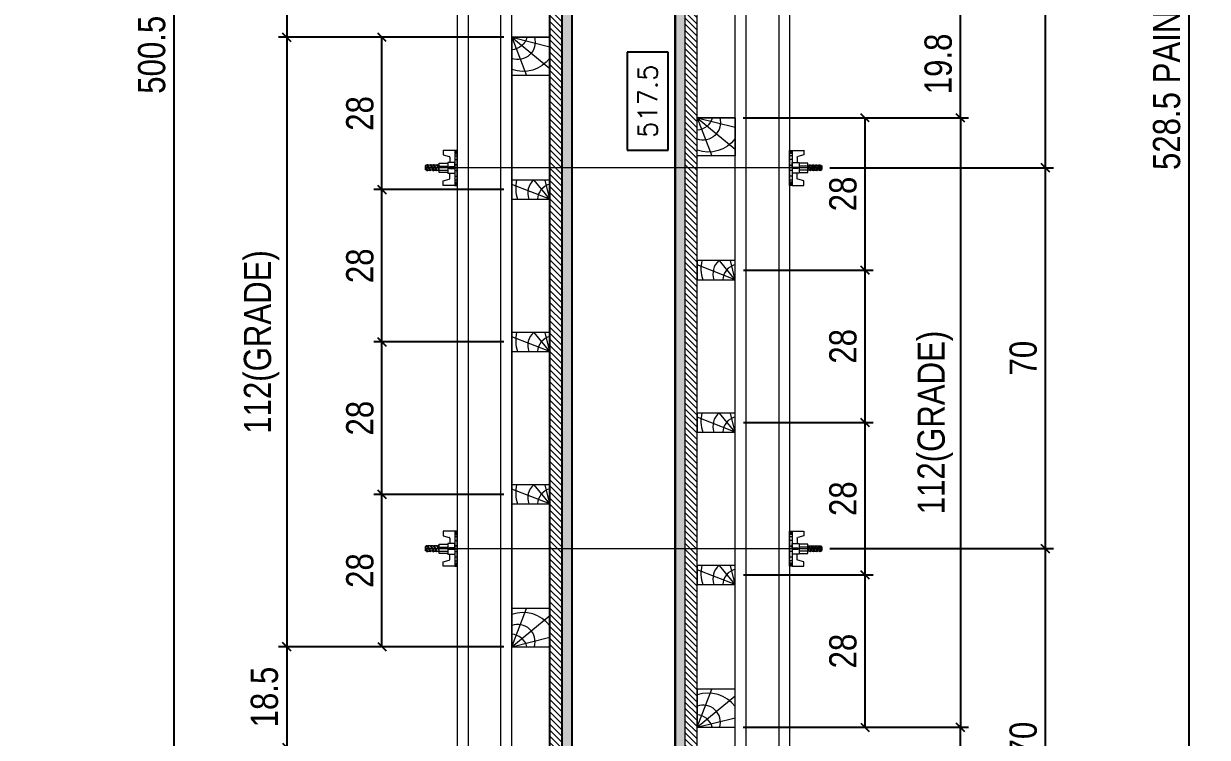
# Model space of a CAD drawing. Extents: x 14400 to 27878, y -21631 to 6985.
# Drawn here: x 26635.9 to 27070.6, y -3604.1 to -3341.8 of the extents above; entities that cross this region are included whole.
import ezdxf

# ---------------------------------------------------------------- set-up
doc = ezdxf.new("R2010")
doc.units = 0
for name, color, linetype in [('CHAPA', 1, 'Continuous'), ('COTA', 241, 'Continuous'), ('F-PILARES-S', 170, 'Continuous'), ('MEIO_PONT', 93, 'Continuous'), ('SARRAFO', 251, 'Continuous')]:
    doc.layers.add(name, color=color, linetype=linetype)
for name, color, linetype, lineweight in [('Hachura', 251, 'Continuous', 9), ('Madeira', 126, 'Continuous', 18), ('Perfil Metálico', 224, 'Continuous', 18)]:
    doc.layers.add(name, color=color, linetype=linetype, lineweight=lineweight)
doc.styles.add('COTA TECNICA 2X', font='techl___.ttf', dxfattribs={"height": 10})
doc.styles.add('ROMANS', font='romans.shx')
doc.dimstyles.new('Cota Seção interna', dxfattribs={"dimtxt": 7, "dimasz": 6, "dimexe": 0.18, "dimexo": 2, "dimgap": -4, "dimtad": 3, "dimdec": 1, "dimlfac": 0.5, "dimzin": 12, "dimdsep": 46, "dimtxsty": 'ROMANS', "dimblk": 'ARCHTICK', "dimcen": 0.09, "dimse1": 1, "dimse2": 1, "dimsd1": 1, "dimsd2": 1, "dimclrd": 180, "dimclre": 5, "dimclrt": 1, "dimadec": 0, "dimazin": 3, "dimtfac": 1, "dimtdec": 1, "dimtofl": 0, "dimtmove": 0, "dimatfit": 3, "dimldrblk": 'ARCHTICK', "dimfxl": 1, "dimtolj": 1, "dimtzin": 0, "dimarcsym": 0})
doc.dimstyles.new('SECAO PILAR', dxfattribs={"dimtxt": 10, "dimasz": 3, "dimexe": 3, "dimexo": 3, "dimgap": 3, "dimtad": 1, "dimdec": 1, "dimlfac": 0.5, "dimzin": 12, "dimdsep": 46, "dimtxsty": 'COTA TECNICA 2X', "dimblk1": 'OBLIQUE', "dimblk2": 'OBLIQUE', "dimsah": 1, "dimcen": 0.9, "dimclrd": 256, "dimclre": 256, "dimclrt": 256, "dimadec": 1, "dimazin": 3, "dimtfac": 1, "dimtdec": 1, "dimtmove": 0, "dimatfit": 3, "dimfxl": 1, "dimtolj": 1, "dimtzin": 12, "dimarcsym": 0})

# ---------------------------------------------------------------- blocks, each defined once
blk = doc.blocks.new('PONTALETE')
at = {"layer": 'Madeira'}
for q in [(2.71, 7), (7, 5.76), (7, 1.74)]:
    blk.add_line((0, 0), q, dxfattribs=at)
blk.add_lwpolyline([(0, 0), (7, 0), (7, 7), (0, 7)], close=True, dxfattribs=at)
for centre, radius, start, end in [((2.04, 0.06), 6.23, 37.2818, 109.0913), ((1.09, 0.9), 3.19, 343.603, 109.9847), ((-0.21, -0.78), 3.09, 14.6322, 86.0383)]:
    blk.add_arc(centre, radius, start, end, dxfattribs=at)
blk = doc.blocks.new('MEIO PONTALETE')
at = {"layer": 'Madeira'}
for q in [(2.71, 7), (3.5, 2.88), (3.5, 0.87)]:
    blk.add_line((0, 0), q, dxfattribs=at)
blk.add_lwpolyline([(0, 0), (3.5, 0), (3.5, 7), (0, 7)], close=True, dxfattribs=at)
for centre, radius, start, end in [((2.04, 0.06), 6.23, 76.4499, 109.0913), ((1.09, 0.9), 3.19, 40.9063, 109.9847), ((-0.21, -0.78), 3.09, 14.6322, 86.0383)]:
    blk.add_arc(centre, radius, start, end, dxfattribs=at)
blk = doc.blocks.new('_Oblique')
at = {"color": 0, "linetype": 'ByBlock', "lineweight": -2}
blk.add_line((-0.5, -0.5), (0.5, 0.5), dxfattribs=at)
blk = doc.blocks.new('*D373')
at = {"layer": 'COTA', "lineweight": -2, "transparency": 16777216}
for p, q in [((26900.19, -3376.41), (26982.9, -3376.41)), ((26979.9, -3376.41), (26979.9, -3600.41)), ((26900.22, -3600.41), (26982.9, -3600.41))]:
    blk.add_line(p, q, dxfattribs=at)
at = {"layer": 'Defpoints', "color": 0, "transparency": 16777216}
for p in [(26897.19, -3376.41), (26897.22, -3600.41), (26979.9, -3600.41)]:
    blk.add_point(p, dxfattribs=at)
at = {"layer": 'COTA', "lineweight": -2, "transparency": 16777216, "xscale": 3, "yscale": 3, "zscale": 3}
for p, rotation in [((26979.9, -3376.41), 90), ((26979.9, -3600.41), 270)]:
    blk.add_blockref('_Oblique', p, dxfattribs=dict(at, rotation=rotation))
at = {"layer": 'COTA', "transparency": 16777216, "insert": (26970.68, -3488.41), "char_height": 10, "attachment_point": 5, "rotation": 90, "style": 'COTA TECNICA 2X'}
blk.add_mtext('\\A1;112(GRADE)', dxfattribs=at)
blk = doc.blocks.new('*D374')
at = {"layer": 'COTA', "lineweight": -2, "transparency": 16777216}
for p, q in [((26900.21, -3432.41), (26947.9, -3432.41)), ((26944.9, -3488.41), (26944.9, -3432.41)), ((26900.21, -3488.41), (26947.9, -3488.41))]:
    blk.add_line(p, q, dxfattribs=at)
at = {"layer": 'Defpoints', "color": 0, "transparency": 16777216}
for p in [(26897.21, -3432.41), (26944.9, -3432.41), (26897.21, -3488.41)]:
    blk.add_point(p, dxfattribs=at)
at = {"layer": 'COTA', "lineweight": -2, "transparency": 16777216, "xscale": 3, "yscale": 3, "zscale": 3}
for p, rotation in [((26944.9, -3432.41), 90), ((26944.9, -3488.41), 270)]:
    blk.add_blockref('_Oblique', p, dxfattribs=dict(at, rotation=rotation))
at = {"layer": 'COTA', "transparency": 16777216, "insert": (26936.81, -3460.41), "char_height": 10, "attachment_point": 5, "rotation": 90, "style": 'COTA TECNICA 2X'}
blk.add_mtext('\\A1;28', dxfattribs=at)
blk = doc.blocks.new('*D375')
at = {"layer": 'COTA', "lineweight": -2, "transparency": 16777216}
for p, q in [((26900.21, -3376.41), (26947.9, -3376.41)), ((26944.9, -3432.41), (26944.9, -3376.41)), ((26900.21, -3432.41), (26947.9, -3432.41))]:
    blk.add_line(p, q, dxfattribs=at)
at = {"layer": 'Defpoints', "color": 0, "transparency": 16777216}
for p in [(26897.21, -3376.41), (26944.9, -3376.41), (26897.21, -3432.41)]:
    blk.add_point(p, dxfattribs=at)
at = {"layer": 'COTA', "lineweight": -2, "transparency": 16777216, "xscale": 3, "yscale": 3, "zscale": 3}
for p, rotation in [((26944.9, -3376.41), 90), ((26944.9, -3432.41), 270)]:
    blk.add_blockref('_Oblique', p, dxfattribs=dict(at, rotation=rotation))
at = {"layer": 'COTA', "transparency": 16777216, "insert": (26936.81, -3404.41), "char_height": 10, "attachment_point": 5, "rotation": 90, "style": 'COTA TECNICA 2X'}
blk.add_mtext('\\A1;28', dxfattribs=at)
blk = doc.blocks.new('*D376')
at = {"layer": 'COTA', "lineweight": -2, "transparency": 16777216}
for p, q in [((26900.21, -3544.41), (26947.9, -3544.41)), ((26944.9, -3600.41), (26944.9, -3544.41)), ((26900.18, -3600.41), (26947.9, -3600.41))]:
    blk.add_line(p, q, dxfattribs=at)
at = {"layer": 'Defpoints', "color": 0, "transparency": 16777216}
for p in [(26897.21, -3544.41), (26944.9, -3544.41), (26897.18, -3600.41)]:
    blk.add_point(p, dxfattribs=at)
at = {"layer": 'COTA', "lineweight": -2, "transparency": 16777216, "xscale": 3, "yscale": 3, "zscale": 3}
for p, rotation in [((26944.9, -3544.41), 90), ((26944.9, -3600.41), 270)]:
    blk.add_blockref('_Oblique', p, dxfattribs=dict(at, rotation=rotation))
at = {"layer": 'COTA', "transparency": 16777216, "insert": (26936.81, -3572.41), "char_height": 10, "attachment_point": 5, "rotation": 90, "style": 'COTA TECNICA 2X'}
blk.add_mtext('\\A1;28', dxfattribs=at)
blk = doc.blocks.new('*D377')
at = {"layer": 'COTA', "lineweight": -2, "transparency": 16777216}
for p, q in [((26900.21, -3488.41), (26947.9, -3488.41)), ((26944.9, -3544.41), (26944.9, -3488.41)), ((26900.21, -3544.41), (26947.9, -3544.41))]:
    blk.add_line(p, q, dxfattribs=at)
at = {"layer": 'Defpoints', "color": 0, "transparency": 16777216}
for p in [(26897.21, -3488.41), (26944.9, -3488.41), (26897.21, -3544.41)]:
    blk.add_point(p, dxfattribs=at)
at = {"layer": 'COTA', "lineweight": -2, "transparency": 16777216, "xscale": 3, "yscale": 3, "zscale": 3}
for p, rotation in [((26944.9, -3488.41), 90), ((26944.9, -3544.41), 270)]:
    blk.add_blockref('_Oblique', p, dxfattribs=dict(at, rotation=rotation))
at = {"layer": 'COTA', "transparency": 16777216, "insert": (26936.81, -3516.41), "char_height": 10, "attachment_point": 5, "rotation": 90, "style": 'COTA TECNICA 2X'}
blk.add_mtext('\\A1;28', dxfattribs=at)
blk = doc.blocks.new('*D380')
at = {"layer": 'COTA', "lineweight": -2, "transparency": 16777216}
for p, q in [((26900.21, -3336.81), (26982.9, -3336.81)), ((26979.9, -3376.41), (26979.9, -3336.81)), ((26900.21, -3376.41), (26982.9, -3376.41))]:
    blk.add_line(p, q, dxfattribs=at)
at = {"layer": 'Defpoints', "color": 0, "transparency": 16777216}
for p in [(26897.21, -3336.81), (26979.9, -3336.81), (26897.21, -3376.41)]:
    blk.add_point(p, dxfattribs=at)
at = {"layer": 'COTA', "lineweight": -2, "transparency": 16777216, "xscale": 3, "yscale": 3, "zscale": 3}
for p, rotation in [((26979.9, -3336.81), 90), ((26979.9, -3376.41), 270)]:
    blk.add_blockref('_Oblique', p, dxfattribs=dict(at, rotation=rotation))
at = {"layer": 'COTA', "transparency": 16777216, "insert": (26971.8, -3356.61), "char_height": 10, "attachment_point": 5, "rotation": 90, "style": 'COTA TECNICA 2X'}
blk.add_mtext('\\A1;19.8', dxfattribs=at)
blk = doc.blocks.new('*D381')
at = {"layer": 'COTA', "lineweight": -2, "transparency": 16777216}
for p, q in [((26900.21, -3600.41), (26982.9, -3600.41)), ((26979.9, -3639.41), (26979.9, -3600.41)), ((26900.21, -3639.41), (26982.9, -3639.41))]:
    blk.add_line(p, q, dxfattribs=at)
at = {"layer": 'Defpoints', "color": 0, "transparency": 16777216}
for p in [(26897.21, -3600.41), (26979.9, -3600.41), (26897.21, -3639.41)]:
    blk.add_point(p, dxfattribs=at)
at = {"layer": 'COTA', "lineweight": -2, "transparency": 16777216, "xscale": 3, "yscale": 3, "zscale": 3}
for p, rotation in [((26979.9, -3600.41), 90), ((26979.9, -3639.41), 270)]:
    blk.add_blockref('_Oblique', p, dxfattribs=dict(at, rotation=rotation))
at = {"layer": 'COTA', "transparency": 16777216, "insert": (26971.77, -3619.91), "char_height": 10, "attachment_point": 5, "rotation": 90, "style": 'COTA TECNICA 2X'}
blk.add_mtext('\\A1;19.5', dxfattribs=at)
blk = doc.blocks.new('*D378')
at = {"layer": 'COTA', "linetype": 'ByBlock', "lineweight": -2, "transparency": 16777216}
for p, q in [((26881.77, -2830.81), (27066.82, -2830.81)), ((27063.82, -2830.81), (27063.82, -3887.81)), ((26900.17, -3887.81), (27066.82, -3887.81))]:
    blk.add_line(p, q, dxfattribs=at)
at = {"layer": 'Defpoints', "color": 0, "linetype": 'ByBlock', "transparency": 16777216}
for p in [(26878.77, -2830.81), (26897.17, -3887.81), (27063.82, -3887.81)]:
    blk.add_point(p, dxfattribs=at)
at = {"layer": 'COTA', "linetype": 'ByBlock', "lineweight": -2, "transparency": 16777216, "xscale": 3, "yscale": 3, "zscale": 3}
for p, rotation in [((27063.82, -2830.81), 90), ((27063.82, -3887.81), 270)]:
    blk.add_blockref('_Oblique', p, dxfattribs=dict(at, rotation=rotation))
at = {"layer": 'COTA', "linetype": 'ByBlock', "transparency": 16777216, "insert": (27055.69, -3359.31), "char_height": 10, "attachment_point": 5, "rotation": 90, "style": 'COTA TECNICA 2X'}
blk.add_mtext('\\A1;528.5 PAINEL', dxfattribs=at)
blk = doc.blocks.new('*D392')
at = {"layer": 'COTA', "lineweight": -2, "transparency": 16777216}
for p, q in [((26812.18, -3346.81), (26729.47, -3346.81)), ((26732.47, -3346.81), (26732.47, -3570.81)), ((26812.15, -3570.81), (26729.47, -3570.81))]:
    blk.add_line(p, q, dxfattribs=at)
at = {"layer": 'Defpoints', "color": 0, "transparency": 16777216}
for p in [(26815.18, -3346.81), (26732.47, -3570.81), (26815.15, -3570.81)]:
    blk.add_point(p, dxfattribs=at)
at = {"layer": 'COTA', "lineweight": -2, "transparency": 16777216, "xscale": 3, "yscale": 3, "zscale": 3}
for p, rotation in [((26732.47, -3346.81), 90), ((26732.47, -3570.81), 270)]:
    blk.add_blockref('_Oblique', p, dxfattribs=dict(at, rotation=rotation))
at = {"layer": 'COTA', "transparency": 16777216, "insert": (26723.25, -3458.81), "char_height": 10, "attachment_point": 5, "rotation": 90, "style": 'COTA TECNICA 2X'}
blk.add_mtext('\\A1;112(GRADE)', dxfattribs=at)
blk = doc.blocks.new('*D393')
at = {"layer": 'COTA', "lineweight": -2, "transparency": 16777216}
for p, q in [((26812.17, -3402.81), (26764.47, -3402.81)), ((26767.47, -3458.81), (26767.47, -3402.81)), ((26812.17, -3458.81), (26764.47, -3458.81))]:
    blk.add_line(p, q, dxfattribs=at)
at = {"layer": 'Defpoints', "color": 0, "transparency": 16777216}
for p in [(26767.47, -3402.81), (26815.17, -3402.81), (26815.17, -3458.81)]:
    blk.add_point(p, dxfattribs=at)
at = {"layer": 'COTA', "lineweight": -2, "transparency": 16777216, "xscale": 3, "yscale": 3, "zscale": 3}
for p, rotation in [((26767.47, -3402.81), 90), ((26767.47, -3458.81), 270)]:
    blk.add_blockref('_Oblique', p, dxfattribs=dict(at, rotation=rotation))
at = {"layer": 'COTA', "transparency": 16777216, "insert": (26759.38, -3430.81), "char_height": 10, "attachment_point": 5, "rotation": 90, "style": 'COTA TECNICA 2X'}
blk.add_mtext('\\A1;28', dxfattribs=at)
blk = doc.blocks.new('*D394')
at = {"layer": 'COTA', "lineweight": -2, "transparency": 16777216}
for p, q in [((26812.17, -3346.81), (26764.47, -3346.81)), ((26767.47, -3402.81), (26767.47, -3346.81)), ((26812.17, -3402.81), (26764.47, -3402.81))]:
    blk.add_line(p, q, dxfattribs=at)
at = {"layer": 'Defpoints', "color": 0, "transparency": 16777216}
for p in [(26767.47, -3346.81), (26815.17, -3346.81), (26815.17, -3402.81)]:
    blk.add_point(p, dxfattribs=at)
at = {"layer": 'COTA', "lineweight": -2, "transparency": 16777216, "xscale": 3, "yscale": 3, "zscale": 3}
for p, rotation in [((26767.47, -3346.81), 90), ((26767.47, -3402.81), 270)]:
    blk.add_blockref('_Oblique', p, dxfattribs=dict(at, rotation=rotation))
at = {"layer": 'COTA', "transparency": 16777216, "insert": (26759.38, -3374.81), "char_height": 10, "attachment_point": 5, "rotation": 90, "style": 'COTA TECNICA 2X'}
blk.add_mtext('\\A1;28', dxfattribs=at)
blk = doc.blocks.new('*D395')
at = {"layer": 'COTA', "lineweight": -2, "transparency": 16777216}
for p, q in [((26812.17, -3514.81), (26764.47, -3514.81)), ((26767.47, -3570.81), (26767.47, -3514.81)), ((26812.2, -3570.81), (26764.47, -3570.81))]:
    blk.add_line(p, q, dxfattribs=at)
at = {"layer": 'Defpoints', "color": 0, "transparency": 16777216}
for p in [(26767.47, -3514.81), (26815.17, -3514.81), (26815.2, -3570.81)]:
    blk.add_point(p, dxfattribs=at)
at = {"layer": 'COTA', "lineweight": -2, "transparency": 16777216, "xscale": 3, "yscale": 3, "zscale": 3}
for p, rotation in [((26767.47, -3514.81), 90), ((26767.47, -3570.81), 270)]:
    blk.add_blockref('_Oblique', p, dxfattribs=dict(at, rotation=rotation))
at = {"layer": 'COTA', "transparency": 16777216, "insert": (26759.38, -3542.81), "char_height": 10, "attachment_point": 5, "rotation": 90, "style": 'COTA TECNICA 2X'}
blk.add_mtext('\\A1;28', dxfattribs=at)
blk = doc.blocks.new('*D396')
at = {"layer": 'COTA', "lineweight": -2, "transparency": 16777216}
for p, q in [((26812.17, -3458.81), (26764.47, -3458.81)), ((26767.47, -3514.81), (26767.47, -3458.81)), ((26812.17, -3514.81), (26764.47, -3514.81))]:
    blk.add_line(p, q, dxfattribs=at)
at = {"layer": 'Defpoints', "color": 0, "transparency": 16777216}
for p in [(26767.47, -3458.81), (26815.17, -3458.81), (26815.17, -3514.81)]:
    blk.add_point(p, dxfattribs=at)
at = {"layer": 'COTA', "lineweight": -2, "transparency": 16777216, "xscale": 3, "yscale": 3, "zscale": 3}
for p, rotation in [((26767.47, -3458.81), 90), ((26767.47, -3514.81), 270)]:
    blk.add_blockref('_Oblique', p, dxfattribs=dict(at, rotation=rotation))
at = {"layer": 'COTA', "transparency": 16777216, "insert": (26759.38, -3486.81), "char_height": 10, "attachment_point": 5, "rotation": 90, "style": 'COTA TECNICA 2X'}
blk.add_mtext('\\A1;28', dxfattribs=at)
blk = doc.blocks.new('*D404')
at = {"layer": 'COTA', "lineweight": -2, "transparency": 16777216}
for p, q in [((26812.17, -3312.81), (26729.47, -3312.81)), ((26732.47, -3312.81), (26732.47, -3346.81)), ((26812.17, -3346.81), (26729.47, -3346.81))]:
    blk.add_line(p, q, dxfattribs=at)
at = {"layer": 'Defpoints', "color": 0, "transparency": 16777216}
for p in [(26815.17, -3312.81), (26732.47, -3346.81), (26815.17, -3346.81)]:
    blk.add_point(p, dxfattribs=at)
at = {"layer": 'COTA', "lineweight": -2, "transparency": 16777216, "xscale": 3, "yscale": 3, "zscale": 3}
for p, rotation in [((26732.47, -3312.81), 90), ((26732.47, -3346.81), 270)]:
    blk.add_blockref('_Oblique', p, dxfattribs=dict(at, rotation=rotation))
at = {"layer": 'COTA', "transparency": 16777216, "insert": (26724.4, -3326.81), "char_height": 10, "attachment_point": 5, "rotation": 90, "style": 'COTA TECNICA 2X'}
blk.add_mtext('\\A1;17', dxfattribs=at)
blk = doc.blocks.new('*D405')
at = {"layer": 'COTA', "lineweight": -2, "transparency": 16777216}
for p, q in [((26812.17, -3570.81), (26729.47, -3570.81)), ((26732.47, -3570.81), (26732.47, -3607.81)), ((26812.17, -3607.81), (26729.47, -3607.81))]:
    blk.add_line(p, q, dxfattribs=at)
at = {"layer": 'Defpoints', "color": 0, "transparency": 16777216}
for p in [(26815.17, -3570.81), (26732.47, -3607.81), (26815.17, -3607.81)]:
    blk.add_point(p, dxfattribs=at)
at = {"layer": 'COTA', "lineweight": -2, "transparency": 16777216, "xscale": 3, "yscale": 3, "zscale": 3}
for p, rotation in [((26732.47, -3570.81), 90), ((26732.47, -3607.81), 270)]:
    blk.add_blockref('_Oblique', p, dxfattribs=dict(at, rotation=rotation))
at = {"layer": 'COTA', "transparency": 16777216, "insert": (26724.34, -3589.31), "char_height": 10, "attachment_point": 5, "rotation": 90, "style": 'COTA TECNICA 2X'}
blk.add_mtext('\\A1;18.5', dxfattribs=at)
blk = doc.blocks.new('*D406')
at = {"layer": 'COTA', "color": 180, "lineweight": -2, "transparency": 16777216}
for p, q in [((26853.64, -3284.81), (26838.64, -3284.81)), ((26838.64, -3284.81), (26838.64, -3320.81)), ((26853.64, -3320.81), (26853.64, -3284.81)), ((26838.64, -3320.81), (26853.64, -3320.81))]:
    blk.add_line(p, q, dxfattribs=at)
at = {"layer": 'Defpoints', "color": 0, "transparency": 16777216}
for p in [(26837.17, -2852.81), (26857.64, -2852.81), (26837.17, -3839.81)]:
    blk.add_point(p, dxfattribs=at)
at = {"layer": 'COTA', "color": 1, "transparency": 16777216, "insert": (26846.14, -3302.81), "char_height": 7, "attachment_point": 5, "rotation": 90, "style": 'ROMANS'}
blk.add_mtext('\\A1;493.5', dxfattribs=at)
blk = doc.blocks.new('_ArchTick')
at = {"color": 0, "linetype": 'ByBlock', "const_width": 0.15}
blk.add_lwpolyline([(-0.5, -0.5), (0.5, 0.5)], dxfattribs=at)
blk = doc.blocks.new('*D402')
at = {"layer": 'COTA', "linetype": 'ByBlock', "lineweight": -2, "transparency": 16777216}
for p, q in [((26834.12, -2830.74), (26688.05, -2830.74)), ((26691.05, -2830.74), (26691.05, -3831.81)), ((26834.17, -3831.81), (26688.05, -3831.81))]:
    blk.add_line(p, q, dxfattribs=at)
at = {"layer": 'Defpoints', "color": 0, "linetype": 'ByBlock', "transparency": 16777216}
for p in [(26837.12, -2830.74), (26691.05, -3831.81), (26837.17, -3831.81)]:
    blk.add_point(p, dxfattribs=at)
at = {"layer": 'COTA', "linetype": 'ByBlock', "lineweight": -2, "transparency": 16777216, "xscale": 3, "yscale": 3, "zscale": 3}
for p, rotation in [((26691.05, -2830.74), 90), ((26691.05, -3831.81), 270)]:
    blk.add_blockref('_Oblique', p, dxfattribs=dict(at, rotation=rotation))
at = {"layer": 'COTA', "linetype": 'ByBlock', "transparency": 16777216, "insert": (26682.94, -3331.28), "char_height": 10, "attachment_point": 5, "rotation": 90, "style": 'COTA TECNICA 2X'}
blk.add_mtext('\\A1;500.5 PAINEL', dxfattribs=at)
blk = doc.blocks.new('C')
at = {"layer": 'Hachura', "color": 0}
for p, q in [((0, 3.22), (0, -3.22)), ((0.45, 3.22), (0, 3.22)), ((0.46, 3.16), (0, 3.16)), ((0.46, 3.05), (0, 3.05)), ((0.46, 2.88), (0, 2.88)), ((0, 2.75), (0, -1.16)), ((0.46, 2.65), (0, 2.65)), ((0.46, 2.23), (0, 2.23)), ((0.45, -3.23), (0.45, 3.22)), ((0.45, 3.22), (2.58, 3.22)), ((2.58, 2.39), (1.47, 2.09)), ((2.58, 3.22), (2.58, 2.39)), ((0.46, 1.51), (0, 1.51)), ((0.39, 0.49), (0.17, 0.49)), ((1.74, 0.97), (0.45, 0.97)), ((1.45, 0.1), (0.45, 0.1)), ((1.35, 1.94), (1.35, 0.96)), ((1.74, -0.97), (1.74, 0.97)), ((1.74, 0.97), (1.74, 0.84)), ((1.74, 0.97), (1.74, 0.84)), ((1.74, 0.84), (3.35, 0.84)), ((3.35, 0.45), (1.74, 0.45)), ((3.32, 0.84), (3.32, -0.84)), ((3.35, 0.84), (3.35, -0.84)), ((3.68, 0.45), (3.35, 0.45)), ((3.84, -0.52), (3.35, 0.45)), ((3.35, 0.06), (3.67, -0.57)), ((3.68, 0.45), (4.16, -0.52)), ((3.72, 0.5), (4.25, -0.57)), ((4.37, -0.55), (3.83, 0.53)), ((4.15, 0.45), (3.93, 0.45)), ((4.42, -0.52), (3.93, 0.45)), ((4.15, 0.45), (4.26, 0.45)), ((4.26, 0.45), (4.74, -0.52)), ((4.3, 0.5), (4.83, -0.57)), ((4.95, -0.55), (4.41, 0.53)), ((4.51, 0.45), (4.84, 0.45)), ((5, -0.52), (4.51, 0.45)), ((4.84, 0.45), (5.32, -0.52)), ((4.88, 0.5), (5.41, -0.57)), ((5.53, -0.55), (4.99, 0.53)), ((5.58, -0.52), (5.09, 0.45)), ((5.42, 0.45), (5.09, 0.45)), ((5.58, -0.52), (5.09, 0.45)), ((5.42, 0.45), (5.74, -0.19)), ((5.46, 0.5), (5.74, -0.07)), ((5.74, 0.19), (5.57, 0.53)), ((5.74, 0.32), (5.68, 0.45)), ((5.68, 0.45), (5.74, 0.45)), ((5.74, 0.45), (5.9, 0.29)), ((5.74, 0.45), (5.74, -0.52)), ((5.9, -0.36), (5.9, 0.29)), ((0.45, 0), (0, 0)), ((0.46, -1.52), (0, -1.52)), ((0.08, -0.48), (0.29, -0.48)), ((0.29, -0.48), (0.4, -0.48)), ((0.45, 0), (0.45, -0.97)), ((0.45, -0.16), (1.45, -0.16)), ((0.45, -0.65), (0.45, -0.32)), ((0.45, -3.23), (0.45, -0.65)), ((0.45, -0.97), (1.74, -0.97)), ((1.35, -1.94), (1.35, -0.97)), ((2.58, -2.39), (1.47, -2.1)), ((3.35, -0.32), (1.74, -0.32)), ((3.35, -0.84), (1.74, -0.84)), ((3.35, -0.07), (3.58, -0.52)), ((3.35, -0.52), (3.58, -0.52)), ((3.84, -0.52), (4.16, -0.52)), ((4.42, -0.52), (4.74, -0.52)), ((4.63, -0.52), (4.74, -0.52)), ((5, -0.52), (5.32, -0.52)), ((5.58, -0.52), (5.74, -0.52)), ((5.74, -0.52), (5.9, -0.36)), ((5.74, -0.52), (5.74, -0.52)), ((0.46, -2.23), (0, -2.23)), ((0.46, -2.65), (0, -2.65)), ((0.46, -2.88), (0, -2.88)), ((0.46, -3.05), (0, -3.05)), ((0.46, -3.16), (0, -3.16)), ((0, -3.22), (2.57, -3.22)), ((2.58, -3.23), (2.58, -2.39))]:
    blk.add_line(p, q, dxfattribs=at)
for centre, radius, start, end in [((1.52, 1.94), 0.161, 104.7436, 180), ((1.44, -0.03), 0.129, 272.695, 87.305), ((3.81, 0.39), 0.143, 25.5688, 154.4312), ((4.39, 0.39), 0.143, 25.5688, 154.4312), ((4.97, 0.39), 0.143, 25.5688, 154.4312), ((5.55, 0.39), 0.143, 25.5688, 154.4312), ((0.17, -0.37), 0.174, 221.744, 317.8592), ((1.52, -1.94), 0.161, 180, 255.2564), ((3.71, -0.4), 0.174, 222.1408, 318.256), ((4.29, -0.4), 0.174, 222.1408, 318.256), ((4.87, -0.4), 0.174, 222.1408, 318.256), ((5.45, -0.4), 0.174, 222.1408, 318.256), ((5.61, -0.4), 0.174, 317.8592, 318.256)]:
    blk.add_arc(centre, radius, start, end, dxfattribs=at)
blk = doc.blocks.new('*D437')
at = {"layer": 'COTA', "lineweight": -2, "transparency": 16777216}
for p, q in [((26932.01, -3534.75), (27014.12, -3534.75)), ((27011.12, -3674.75), (27011.12, -3534.75)), ((26932.01, -3674.75), (27014.12, -3674.75))]:
    blk.add_line(p, q, dxfattribs=at)
at = {"layer": 'Defpoints', "color": 0, "transparency": 16777216}
for p in [(26929.01, -3534.75), (27011.12, -3534.75), (26929.01, -3674.75)]:
    blk.add_point(p, dxfattribs=at)
at = {"layer": 'COTA', "lineweight": -2, "transparency": 16777216, "xscale": 3, "yscale": 3, "zscale": 3}
for p, rotation in [((27011.12, -3534.75), 90), ((27011.12, -3674.75), 270)]:
    blk.add_blockref('_Oblique', p, dxfattribs=dict(at, rotation=rotation))
at = {"layer": 'COTA', "transparency": 16777216, "insert": (27003.02, -3604.75), "char_height": 10, "attachment_point": 5, "rotation": 90, "style": 'COTA TECNICA 2X'}
blk.add_mtext('\\A1;70', dxfattribs=at)
blk = doc.blocks.new('*D438')
at = {"layer": 'COTA', "lineweight": -2, "transparency": 16777216}
for p, q in [((26932.01, -3394.75), (27014.12, -3394.75)), ((27011.12, -3534.75), (27011.12, -3394.75)), ((26932.01, -3534.75), (27014.12, -3534.75))]:
    blk.add_line(p, q, dxfattribs=at)
at = {"layer": 'Defpoints', "color": 0, "transparency": 16777216}
for p in [(26929.01, -3394.75), (27011.12, -3394.75), (26929.01, -3534.75)]:
    blk.add_point(p, dxfattribs=at)
at = {"layer": 'COTA', "lineweight": -2, "transparency": 16777216, "xscale": 3, "yscale": 3, "zscale": 3}
for p, rotation in [((27011.12, -3394.75), 90), ((27011.12, -3534.75), 270)]:
    blk.add_blockref('_Oblique', p, dxfattribs=dict(at, rotation=rotation))
at = {"layer": 'COTA', "transparency": 16777216, "insert": (27003.02, -3464.75), "char_height": 10, "attachment_point": 5, "rotation": 90, "style": 'COTA TECNICA 2X'}
blk.add_mtext('\\A1;70', dxfattribs=at)
blk = doc.blocks.new('*D439')
at = {"layer": 'COTA', "lineweight": -2, "transparency": 16777216}
for p, q in [((26932.01, -3254.75), (27014.12, -3254.75)), ((27011.12, -3394.75), (27011.12, -3254.75)), ((26932.01, -3394.75), (27014.12, -3394.75))]:
    blk.add_line(p, q, dxfattribs=at)
at = {"layer": 'Defpoints', "color": 0, "transparency": 16777216}
for p in [(26929.01, -3254.75), (27011.12, -3254.75), (26929.01, -3394.75)]:
    blk.add_point(p, dxfattribs=at)
at = {"layer": 'COTA', "lineweight": -2, "transparency": 16777216, "xscale": 3, "yscale": 3, "zscale": 3}
for p, rotation in [((27011.12, -3254.75), 90), ((27011.12, -3394.75), 270)]:
    blk.add_blockref('_Oblique', p, dxfattribs=dict(at, rotation=rotation))
at = {"layer": 'COTA', "transparency": 16777216, "insert": (27003.02, -3324.75), "char_height": 10, "attachment_point": 5, "rotation": 90, "style": 'COTA TECNICA 2X'}
blk.add_mtext('\\A1;70', dxfattribs=at)
blk = doc.blocks.new('*D454')
at = {"layer": 'COTA', "color": 180, "lineweight": -2, "transparency": 16777216}
for p, q in [((26872.58, -3352.31), (26857.58, -3352.31)), ((26857.58, -3352.31), (26857.58, -3388.31)), ((26872.58, -3388.31), (26872.58, -3352.31)), ((26857.58, -3388.31), (26872.58, -3388.31))]:
    blk.add_line(p, q, dxfattribs=at)
at = {"layer": 'Defpoints', "color": 0, "transparency": 16777216}
for p in [(26875.17, -2852.81), (26876.58, -2852.81), (26875.17, -3887.81)]:
    blk.add_point(p, dxfattribs=at)
at = {"layer": 'COTA', "color": 1, "transparency": 16777216, "insert": (26865.08, -3370.31), "char_height": 7, "attachment_point": 5, "rotation": 90, "style": 'ROMANS'}
blk.add_mtext('\\A1;517.5', dxfattribs=at)

msp = doc.modelspace()

# ---------------------------------------------------------------- hatches: boundary and pattern name
at = {"layer": 'Hachura'}
h = msp.add_hatch(dxfattribs=at)
h.set_pattern_fill('ANSI31', color=256, scale=0.5, angle=270, style=0)
h.set_pattern_definition([(315, (49360.6295, -12330.2922), (1.12253202, 1.12253202), [])])
h.paths.add_polyline_path([(26833.566, -3831.813), (26829.166, -3831.813), (26829.166, -2830.813), (26833.566, -2830.813)])
h = msp.add_hatch(color=256, dxfattribs=at)
h.dxf.hatch_style = 1
h.paths.add_polyline_path([(26837.166, -3831.813), (26837.166, -2830.813), (26833.566, -2830.813), (26833.566, -3831.813)])
h = msp.add_hatch(color=256, dxfattribs=at)
h.dxf.hatch_style = 1
h.paths.add_polyline_path([(26875.166, -3887.813), (26875.166, -2830.813), (26878.766, -2830.813), (26878.766, -3887.813)])
h = msp.add_hatch(dxfattribs=at)
h.set_pattern_fill('ANSI31', color=256, scale=0.5, angle=270, style=0)
h.set_pattern_definition([(315, (49348.6295, -12330.2922), (1.12253202, 1.12253202), [])])
h.paths.add_polyline_path([(26878.787, -3887.813), (26883.187, -3887.813), (26883.166, -2830.813), (26878.766, -2830.813)])

# ---------------------------------------------------------------- linework, layer by layer
at = {"layer": 'CHAPA'}
msp.add_lwpolyline([(26833.566, -2830.813), (26833.566, -3831.813)], dxfattribs=at)
at = {"layer": 'F-PILARES-S', "linetype": 'Continuous'}
msp.add_lwpolyline([(26875.166, -3887.813), (26875.166, -2852.813), (26837.166, -2852.813), (26837.166, -3839.813), (26399.166, -3839.813), (26399.166, -3887.813), (26875.166, -3887.813)], dxfattribs=at)
at = {"layer": 'Hachura'}
for p, q in [((26928.686, -3394.81), (26783.647, -3394.809)), ((26928.686, -3534.81), (26783.647, -3534.809))]:
    msp.add_line(p, q, dxfattribs=at)
for points in [[(26878.766, -2830.813), (26878.766, -3887.813)], [(26883.208, -3887.813), (26883.208, -2830.813)]]:
    msp.add_lwpolyline(points, dxfattribs=at)
at = {"layer": 'Madeira'}
msp.add_lwpolyline([(26829.166, -3346.813), (26815.166, -3346.813), (26815.166, -3570.813), (26829.166, -3570.813)], close=True, dxfattribs=at)
msp.add_lwpolyline([(26883.208, -3600.413), (26897.208, -3600.413), (26897.208, -3376.413), (26883.208, -3376.413)], dxfattribs=at)
at = {"layer": 'Perfil Metálico'}
for points in [[(26815.124, -2774.162), (26795.124, -2774.162), (26795.125, -3831.813), (26815.125, -3831.813)], [(26897.208, -2774.162), (26917.208, -2774.162), (26917.208, -3963.168), (26897.208, -3963.168)]]:
    msp.add_lwpolyline(points, close=True, dxfattribs=at)
for points in [[(26799.124, -2774.162), (26799.125, -3831.813)], [(26811.125, -3831.813), (26811.124, -2774.162)], [(26901.208, -3963.168), (26901.208, -2774.162)], [(26913.208, -2774.162), (26913.208, -3963.168)]]:
    msp.add_lwpolyline(points, dxfattribs=at)
at = {"layer": 'SARRAFO'}
msp.add_line((26829.166, -3831.813), (26829.124, -2830.813), dxfattribs=at)
for points in [[(26829.124, -2830.813), (26837.166, -2830.813), (26837.166, -3831.813)], [(26883.208, -2830.813), (26875.166, -2830.813), (26875.166, -3887.813), (26897.208, -3887.813)]]:
    msp.add_lwpolyline(points, dxfattribs=at)

# ---------------------------------------------------------------- block references
at = {"layer": 'Hachura', "linetype": 'Continuous', "yscale": 2, "zscale": 2, "rotation": 180}
for p, xscale in [((26795.125, -3394.809), 2), ((26917.208, -3394.819), -2), ((26795.125, -3534.809), 2), ((26917.208, -3534.819), -2)]:
    msp.add_blockref('C', p, dxfattribs=dict(at, xscale=xscale))
at = {"layer": 'MEIO_PONT'}
for name, p, xscale, yscale, zscale, rotation in [('PONTALETE', (26815.166, -3346.813), -2, 2, 2, 180), ('PONTALETE', (26883.208, -3376.413), -2, 2, 2, 180), ('MEIO PONTALETE', (26829.166, -3406.313), 1.999999997962732, 1.999999997962732, 1.999999997962732, 90), ('MEIO PONTALETE', (26897.208, -3435.913), 1.999999997962732, 1.999999997962732, 1.999999997962732, 90), ('MEIO PONTALETE', (26829.166, -3462.313), 1.999999997962732, 1.999999997962732, 1.999999997962732, 90), ('MEIO PONTALETE', (26897.208, -3491.913), 1.999999997962732, 1.999999997962732, 1.999999997962732, 90), ('MEIO PONTALETE', (26829.166, -3518.313), 1.999999997962732, 1.999999997962732, 1.999999997962732, 90), ('MEIO PONTALETE', (26897.208, -3547.913), 1.999999997962732, 1.999999997962732, 1.999999997962732, 90)]:
    msp.add_blockref(name, p, dxfattribs=dict(at, xscale=xscale, yscale=yscale, zscale=zscale, rotation=rotation))
at = {"layer": 'MEIO_PONT', "xscale": 2, "yscale": 2, "zscale": 2}
for p in [(26815.166, -3570.813), (26883.208, -3600.413)]:
    msp.add_blockref('PONTALETE', p, dxfattribs=at)

# ---------------------------------------------------------------- dimensions: what is measured, and where the dimension line sits
at = {"layer": 'COTA', "linetype": 'ByBlock'}
for base, p1, p2, picture, middle in [((26691.048, -3831.813), (26837.122, -2830.74), (26837.166, -3831.813), '*D402', (26682.938, -3331.277)), ((27063.824, -3887.813), (26878.766, -2830.813), (26897.166, -3887.813), '*D378', (27055.693, -3359.313))]:
    dim = msp.add_linear_dim(base=base, p1=p1, p2=p2, angle=270, text='<> PAINEL', dimstyle='SECAO PILAR', override={"dimtmove": 1}, dxfattribs=at)
    dim.commit()
    dim.dimension.update_dxf_attribs({"geometry": picture, "text_midpoint": middle})
at = {"layer": 'COTA'}
for base, p1, p2, dimstyle, picture, middle in [((26857.641, -2852.813), (26837.166, -3839.813), (26837.166, -2852.813), 'Cota Seção interna', '*D406', (26857.641, -3302.813)), ((26876.577, -2852.813), (26875.166, -3887.813), (26875.166, -2852.813), 'Cota Seção interna', '*D454', (26876.577, -3370.313)), ((26732.47, -3346.813), (26815.166, -3312.813), (26815.166, -3346.813), 'SECAO PILAR', '*D404', (26732.47, -3326.813)), ((26979.904, -3336.813), (26897.208, -3376.413), (26897.208, -3336.813), 'SECAO PILAR', '*D380', (26979.904, -3356.613)), ((26732.47, -3607.813), (26815.166, -3570.813), (26815.166, -3607.813), 'SECAO PILAR', '*D405', (26732.47, -3589.313)), ((26979.904, -3600.413), (26897.208, -3639.413), (26897.208, -3600.413), 'SECAO PILAR', '*D381', (26979.904, -3619.913))]:
    dim = msp.add_linear_dim(base=base, p1=p1, p2=p2, angle=90, dimstyle=dimstyle, dxfattribs=at)
    dim.commit()
    dim.dimension.update_dxf_attribs({"geometry": picture, "text_midpoint": middle, "dimtype": 160})
for base, p1, p2, picture, middle in [((27011.124, -3254.751), (26929.009, -3394.751), (26929.009, -3254.751), '*D439', (27003.022, -3324.751)), ((27011.124, -3394.751), (26929.009, -3534.751), (26929.009, -3394.751), '*D438', (27003.022, -3464.751)), ((27011.124, -3534.751), (26929.009, -3674.751), (26929.009, -3534.751), '*D437', (27003.022, -3604.751))]:
    dim = msp.add_linear_dim(base=base, p1=p1, p2=p2, angle=90, dimstyle='SECAO PILAR', override={"dimtmove": 1}, dxfattribs=at)
    dim.commit()
    dim.dimension.update_dxf_attribs({"geometry": picture, "text_midpoint": middle})
for base, p1, p2, picture, middle in [((26732.47, -3570.813), (26815.18, -3346.81), (26815.154, -3570.813), '*D392', (26723.25, -3458.812)), ((26979.904, -3600.413), (26897.195, -3376.41), (26897.22, -3600.413), '*D373', (26970.683, -3488.412))]:
    dim = msp.add_linear_dim(base=base, p1=p1, p2=p2, angle=90, text='<>(GRADE)', dimstyle='SECAO PILAR', dxfattribs=at)
    dim.commit()
    dim.dimension.update_dxf_attribs({"geometry": picture, "text_midpoint": middle})
for base, p1, p2, picture, middle in [((26767.473, -3346.81), (26815.166, -3402.813), (26815.166, -3346.81), '*D394', (26759.378, -3374.812)), ((26944.902, -3376.41), (26897.208, -3432.413), (26897.208, -3376.41), '*D375', (26936.807, -3404.412)), ((26767.473, -3402.813), (26815.166, -3458.813), (26815.166, -3402.813), '*D393', (26759.378, -3430.813)), ((26944.902, -3432.413), (26897.208, -3488.413), (26897.208, -3432.413), '*D374', (26936.807, -3460.413)), ((26767.473, -3458.813), (26815.166, -3514.813), (26815.166, -3458.813), '*D396', (26759.378, -3486.813)), ((26944.902, -3488.413), (26897.208, -3544.413), (26897.208, -3488.413), '*D377', (26936.807, -3516.413)), ((26767.473, -3514.813), (26815.196, -3570.813), (26815.166, -3514.813), '*D395', (26759.378, -3542.813)), ((26944.902, -3544.413), (26897.178, -3600.413), (26897.208, -3544.413), '*D376', (26936.807, -3572.413))]:
    dim = msp.add_linear_dim(base=base, p1=p1, p2=p2, angle=90, dimstyle='SECAO PILAR', dxfattribs=at)
    dim.commit()
    dim.dimension.update_dxf_attribs({"geometry": picture, "text_midpoint": middle})

doc.saveas('drawing.dxf')
